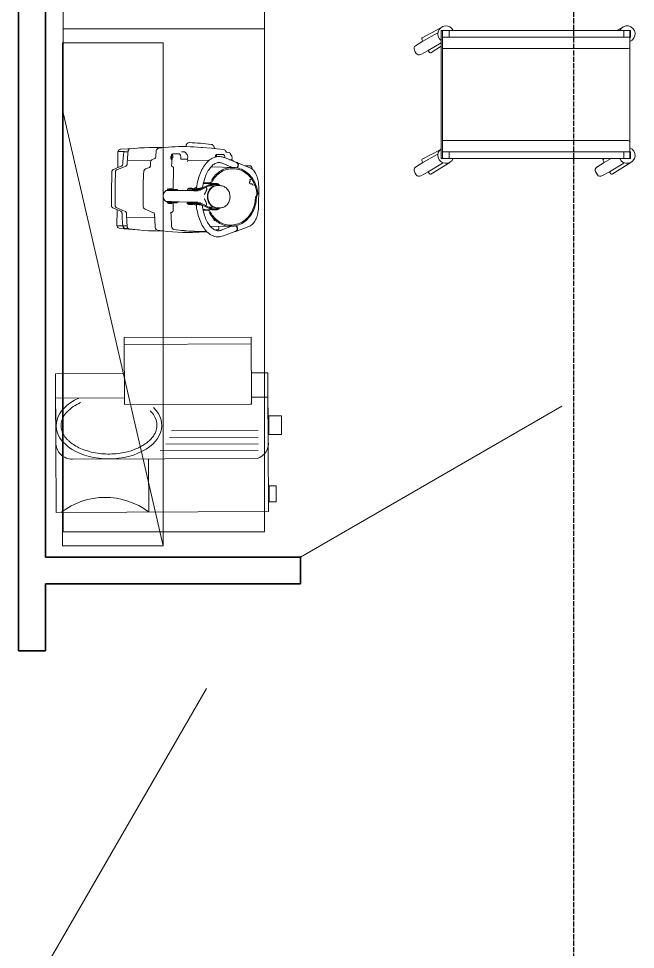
# Model space of a CAD drawing. Header units: millimetres. Extents: x 2162 to 93478, y -2737 to 52379.
# Drawn here: x 40517 to 42356, y 15165 to 17941 of the extents above; entities that cross this region are included whole.
import ezdxf

# ---------------------------------------------------------------- set-up
doc = ezdxf.new("R2010")
doc.units = ezdxf.units.MM
doc.linetypes.add('Штрихпунктир 15 х 2 х 2 мм', pattern=[19, 15, -2, 0, -2])
doc.linetypes.add('Штрихпунктирная', pattern=[30, 25, -2.25, 0.5, -2.25])
doc.layers.add('Axes', color=40, linetype='Штрихпунктирная')
for name, color, linetype, lineweight in [('Door', 7, 'Continuous', 18), ('Equipment', 4, 'Continuous', 9), ('Wall', 5, 'Continuous', 9)]:
    doc.layers.add(name, color=color, linetype=linetype, lineweight=lineweight)

# ---------------------------------------------------------------- blocks, each defined once
blk = doc.blocks.new('d12')
at = {"layer": 'Door'}
blk.add_line((500, 40), (-366, 540), dxfattribs=at)
blk = doc.blocks.new('d9')
at = {"layer": 'Door'}
blk.add_line((-450, 40), (329.4, 490), dxfattribs=at)
blk = doc.blocks.new('equip904')
at = {"color": 0}
for p, q in [((-332.4, 140.1), (-332.4, 140.1)), ((-325.7, 144), (-327, 143.9)), ((-196.5, 148.8), (-217.5, 149.1)), ((-121.8, 163.4), (-121, 163.4)), ((-56.2, 146.9), (-83.3, 149.1)), ((-334, 136.8), (-334.7, 88.6)), ((-334, 136.8), (-317.2, 136.6)), ((-333, 137.6), (-333, 136.8)), ((-317.2, 136.6), (-315.3, 136.6)), ((-304.5, 135.5), (-316.4, 136.1)), ((-315.1, 136.6), (-314.1, 136.6)), ((-314.9, 136.1), (-314.7, 136.1)), ((-314.7, 136.1), (-313.9, 136.1)), ((-314.6, 136), (-303.8, 135.5)), ((-314.1, 136.6), (-314.1, 136.6)), ((-314.1, 136.6), (-303.7, 136.5)), ((-313.9, 136), (-313.9, 136.1)), ((-313.4, 136.6), (-313.5, 136)), ((-305.5, 111.2), (-235.2, 110.3)), ((-231.4, 113.5), (-224.3, 116.3)), ((-171.7, 129.9), (-170.9, 130)), ((-151.4, 129.8), (-170.9, 130)), ((-170.9, 130), (-170.4, 129.9)), ((-147, 121.7), (-147, 120.1)), ((-147, 114.3), (-146.9, 119.6)), ((-146.8, 114.3), (-146.9, 114.3)), ((-146.6, 114.3), (-146.8, 114.3)), ((-127.3, 114), (-146.6, 114.3)), ((-143.9, 136.3), (-144.2, 136.3)), ((-135.2, 135.6), (-143.9, 136.3)), ((-130.1, 129.4), (-130.2, 129.4)), ((-125.9, 112.4), (-126.7, 113.8)), ((-62.2, 110.6), (-125.6, 111.4)), ((-40, 127.6), (-40, 123.4)), ((-19.8, 128.1), (-39.4, 128.3)), ((19.7, 103.8), (-16.7, 118.8)), ((-15.4, 120.1), (-15.4, 118.4)), ((-15.3, 118.2), (-15.3, 118.4)), ((-3.4, 133.9), (-11.9, 134.6)), ((-3.7, 133.9), (-3.4, 133.9)), ((5.1, 112.3), (-1.2, 112.4)), ((-324, 93), (-347.6, 83.4)), ((-337.5, 82.5), (-310.7, 93.3)), ((-240, 89.6), (-251.7, 84.9)), ((-237.1, 94.3), (-237, 104.5)), ((-173.2, 93.4), (-169.4, 90.7)), ((-169, 24), (-168.1, 88.3)), ((-126.6, 107.5), (-126.5, 107.7)), ((-126.5, 107.7), (-125.7, 110.5)), ((10.4, 89.4), (-56, 91.8)), ((-23.6, 102.2), (7.2, 89.5)), ((6.1, 109.4), (6.2, 109.6)), ((6.2, 109.6), (8.2, 109.3)), ((8.2, 109.3), (9.9, 109.1)), ((10.3, 107.7), (10.3, 108.8)), ((58.8, 88.8), (20.3, 104.6)), ((45.5, 94.2), (58.9, 94.1)), ((61, 93.9), (58.9, 94.1)), ((65.8, 88), (65.6, 88)), ((65.6, 88), (65.6, 87.9)), ((66, 84.4), (65.8, 88)), ((-349.3, 82.4), (-350.3, 81.4)), ((-349.3, 82.4), (-349.2, 82.4)), ((-99.5, 30.3), (-108, 26.2)), ((-99.7, 28.2), (-99.8, 27.9)), ((-86.9, 25.9), (-57.1, 40.4)), ((-86.5, 23), (-56.7, 37.5)), ((-78, 43.9), (-75, 43.8)), ((-76.4, 41.4), (-76.4, 42.8)), ((-75, 43.8), (-57.1, 44.8)), ((-73.6, 41.8), (-52.5, 41.5)), ((-70.5, 28.5), (-73.3, 29.4)), ((-46.5, 34.2), (-62.5, 34.7)), ((-53, 34.4), (-54.5, 35.7)), ((-40, 41.3), (-52.5, 41.5)), ((-40.1, 38.3), (-52.5, 38.5)), ((-36.9, 35.5), (-38.2, 35.6)), ((-27.7, 35.1), (-36, 35.5)), ((-33.3, 35.4), (-33.3, 35.4)), ((-29.3, 35.2), (-32.6, 38.1)), ((57.1, 45.4), (59.8, 40.3)), ((64.8, 54.4), (59.1, 52.9)), ((59.4, 53.1), (59.1, 52.9)), ((59.1, 52.9), (59.6, 52.1)), ((64.8, 54.4), (59.4, 53.1)), ((60.6, 49.9), (59.6, 52.1)), ((60.4, 49.3), (60.6, 49.9)), ((64.8, 54.4), (64.9, 54.3)), ((74.6, 36), (64.9, 54.3)), ((65.5, 40.4), (65, 40.6)), ((66.8, 38.3), (65.5, 40.4)), ((66.8, 38.3), (67.2, 37.5)), ((67.2, 37.5), (74.4, 36)), ((74.4, 36), (74.6, 36)), ((84.8, -28.8), (85.5, 30.2)), ((-181.2, 20.6), (-189.4, 20.7)), ((-184.8, 24.5), (-186.9, 24.6)), ((-182.4, 24.2), (-186.4, 24.2)), ((-186.4, 24.2), (-186.4, 21.2)), ((-182.5, 21.2), (-186.4, 21.2)), ((-176.2, 21.1), (-182.5, 21.2)), ((-181.4, 26.1), (-182.4, 25.1)), ((-181.7, 25.1), (-182.4, 25.1)), ((-182.4, 25.1), (-182.4, 24.2)), ((-176.1, 24.1), (-182.4, 24.2)), ((-182.4, 21.2), (-182.4, 20.8)), ((-182.4, 20.8), (-181.4, 20.8)), ((-182.4, 20.8), (-182.2, 20.6)), ((-180.9, 26.1), (-181.7, 25.1)), ((-181.7, 24.2), (-181.7, 25.1)), ((-181.4, 26.1), (-180.9, 26.1)), ((-173.9, 20.5), (-181.2, 20.6)), ((-180.9, 26.1), (-179.9, 26.1)), ((-180.7, 25.1), (-179.9, 26.1)), ((-172.4, 25), (-180.7, 25.1)), ((-180.7, 25.1), (-180.7, 24.1)), ((-179.9, 26.1), (-173.4, 26)), ((-175.2, 21.1), (-176.2, 21.1)), ((-175.1, 24.1), (-176.1, 24.1)), ((-174.6, 21.1), (-175.2, 21.1)), ((-174.5, 24.1), (-175.1, 24.1)), ((-157.8, 23.8), (-174.5, 24.1)), ((-172.4, 25), (-173.4, 26)), ((-172.6, 21.9), (-172.7, 22.3)), ((-172.4, 24), (-172.4, 25)), ((-171.4, 21), (-171.6, 21)), ((-171.2, 21), (-171.4, 21)), ((-162.7, 20.9), (-171.2, 21)), ((-162.7, 20.9), (-162.2, 20.9)), ((-162.2, 20.9), (-151.3, 20.8)), ((-156, 22.1), (-155.8, 21.7)), ((-151.3, 20.8), (-151.1, 20.7)), ((-127, 20.4), (-151.1, 20.7)), ((-108.7, 20.2), (-127, 20.4)), ((-126.9, 25.4), (-111.3, 25.2)), ((-126.9, 25.4), (-126.9, 22.4)), ((-111.3, 22.2), (-126.9, 22.4)), ((-126, 21.9), (-108, 21.7)), ((-126, 21.9), (-126, 20.4)), ((-123.6, 26.8), (-123.6, 26.2)), ((-123.6, 26.2), (-118.3, 26.1)), ((-123.6, 26.2), (-123.4, 25.9)), ((-118.2, 25.8), (-123.4, 25.9)), ((-121.9, 22.4), (-122, 21.9)), ((-121.4, 25.9), (-121.9, 25.4)), ((-119, 27.1), (-117.4, 27.1)), ((-118.3, 26.1), (-110.1, 26)), ((-110.5, 25.7), (-118.2, 25.8)), ((-111.9, 25.2), (-112.4, 25.8)), ((-112, 21.7), (-111.9, 22.2)), ((-111.3, 25.2), (-99.9, 25.1)), ((-100, 22.1), (-111.3, 22.2)), ((-110.5, 25.7), (-110.1, 26)), ((-110.1, 26), (-110.1, 26.6)), ((-98.7, 20.1), (-108.7, 20.2)), ((-108, 20.2), (-108, 21.7)), ((-91.1, 22), (-100, 22.1)), ((-91, 25), (-99.9, 25.1)), ((-95.2, 20), (-98.7, 20.1)), ((79.5, 2.4), (79.5, 2.4)), ((-181.6, -12.4), (-189.8, -12.3)), ((-187.4, -16.2), (-185.3, -16.2)), ((-186.8, -12.8), (-186.9, -15.8)), ((-186.9, -15.8), (-182.9, -15.9)), ((-186.8, -12.8), (-182.9, -12.9)), ((-182.9, -12.9), (-176.6, -12.9)), ((-182.9, -16.8), (-182.9, -15.9)), ((-182.9, -15.9), (-176.6, -15.9)), ((-182.9, -16.8), (-181.9, -17.9)), ((-182.6, -12.4), (-182.8, -12.5)), ((-181.8, -12.6), (-182.8, -12.5)), ((-182.8, -12.5), (-182.8, -12.9)), ((-182.7, -15.9), (-182.7, -16.9)), ((-181.7, -17.9), (-182.7, -16.9)), ((-182.7, -16.9), (-172.9, -17)), ((-181.7, -17.9), (-181.9, -17.9)), ((-173.9, -18), (-181.7, -17.9)), ((-174.3, -12.5), (-181.6, -12.4)), ((-176.6, -12.9), (-175.6, -13)), ((-176.6, -15.9), (-175.6, -16)), ((-175.6, -13), (-175, -13)), ((-175.6, -16), (-175.1, -16)), ((-175.1, -16), (-158.3, -16.2)), ((-172.9, -17), (-173.9, -18)), ((-173.2, -14.2), (-173, -13.9)), ((-172.9, -17), (-172.9, -16)), ((-172.1, -13), (-171.9, -13)), ((-171.9, -13), (-171.6, -13)), ((-163.1, -13.1), (-171.6, -13)), ((-169.8, -40.3), (-169.5, -16)), ((-162.7, -13.1), (-163.1, -13.1)), ((-151.8, -13.2), (-162.7, -13.1)), ((-156.3, -14.1), (-156.5, -14.4)), ((-151.5, -13.2), (-151.8, -13.2)), ((-127.4, -13.6), (-151.5, -13.2)), ((-127.4, -15.6), (-127.5, -18.6)), ((-111.9, -18.8), (-127.5, -18.6)), ((-127.4, -13.6), (-109.1, -13.8)), ((-127.4, -15.6), (-111.8, -15.8)), ((-126.4, -13.6), (-126.4, -15.1)), ((-116, -15.2), (-126.4, -15.1)), ((-123.9, -19.1), (-124.2, -19.4)), ((-110.7, -19.6), (-124.2, -19.4)), ((-124.2, -19.4), (-124.2, -20)), ((-123.9, -19.1), (-111.1, -19.3)), ((-122.5, -18.6), (-122, -19.1)), ((-122.4, -15.1), (-122.4, -15.6)), ((-108.4, -15.3), (-116, -15.2)), ((-113, -19.2), (-112.5, -18.7)), ((-112.4, -15.7), (-112.4, -15.2)), ((-100.5, -18.9), (-111.9, -18.8)), ((-111.8, -15.8), (-100.5, -15.9)), ((-111.1, -19.3), (-111, -19.3)), ((-110.7, -19.6), (-111, -19.3)), ((-110.7, -20.2), (-110.7, -19.6)), ((-109.1, -13.8), (-99.1, -13.9)), ((-108.6, -19.8), (-100.2, -24.2)), ((-108.4, -15.3), (-108.4, -13.8)), ((-91.6, -16), (-100.5, -15.9)), ((-91.6, -19), (-100.5, -18.9)), ((-100.4, -21.8), (-100.3, -22)), ((-99.1, -13.9), (-95.7, -14)), ((-58, -35.3), (-87.5, -20.1)), ((-57.6, -32.4), (-87, -17.2)), ((-74, -23.9), (-71.1, -23.1)), ((-351.7, -28.8), (-350.7, -29.8)), ((-350.7, -29.8), (-350.6, -29.9)), ((-349.1, -30.8), (-325.7, -41)), ((-312.5, -41.7), (-338.9, -30.2)), ((-336.3, -36.4), (-336.9, -84.6)), ((-253.2, -34.8), (-227.7, -45.9)), ((-176.9, -45.1), (-176.8, -45.1)), ((-176.8, -45.1), (-176.4, -45)), ((-173.4, -44), (-175.4, -45.6)), ((-76.1, -38.3), (-79, -38.2)), ((-63.4, -39.3), (-76.1, -38.3)), ((-53.5, -36.5), (-74.6, -36.2)), ((-63.4, -29.4), (-47.4, -29.4)), ((-53.9, -29.4), (-55.3, -30.7)), ((-41, -36.7), (-53.5, -36.5)), ((-53.4, -33.5), (-41, -33.7)), ((-39, -30.9), (-37.8, -31)), ((-36.8, -31), (-28.5, -30.8)), ((-34.1, -30.9), (-34.2, -30.9)), ((-30.2, -30.8), (-33.5, -33.7)), ((-28.8, -30.8), (-28.5, -30.8)), ((-224.4, -60.8), (-307.6, -59.8)), ((-336.9, -84.6), (-320, -84.8)), ((-335.9, -84.6), (-335.9, -85.4)), ((-320, -84.8), (-318.1, -84.9)), ((-319.2, -84.3), (-307.3, -84)), ((-318, -84.9), (-318, -87.4)), ((-318, -84.9), (-317, -84.9)), ((-317, -84.9), (-306.6, -85)), ((-317, -84.9), (-317, -84.9)), ((-316.3, -84.3), (-316.3, -84.9)), ((-308.6, -93), (-313.7, -92.2)), ((-220.7, -99.9), (-199.7, -100.1)), ((-91.9, -103.6), (-68.3, -102.3)), ((-81.3, -87), (-80.3, -87)), ((-58.2, -86.7), (3.1, -86)), ((5, -86), (-26.1, -97.9)), ((-19.7, -114.7), (17.1, -100.7)), ((17.7, -101.5), (56.6, -86.6))]:
    blk.add_line(p, q, dxfattribs=at)
at = {"color": 0, "flags": 128}
for points in [[(-331.8, 141), (-332.2, 140.4), (-332.7, 139.2), (-333, 137.9), (-333, 137.6)], [(-327, 143.9), (-327.6, 143.8), (-329.7, 143.1), (-331.4, 141.7), (-331.8, 141)], [(-325.7, 144), (-284.1, 146.3), (-269.3, 147.5), (-254.5, 148.4), (-239.7, 149), (-224.9, 149.2), (-217.5, 149.1)], [(-305.8, 111.8), (-305.6, 115.2), (-305.3, 118.7), (-305, 122.1), (-304.7, 125.5), (-304.4, 129), (-304.1, 132.4), (-303.8, 135.9), (-303.5, 139.3)], [(-303.5, 139.3), (-303.3, 140.3), (-303, 141.2), (-302.5, 142.1), (-302, 142.9), (-301.3, 143.6), (-300.5, 144.1), (-298.4, 145), (-294.1, 145.7)], [(-219.8, 138.6), (-219.1, 141.7), (-217.5, 144.3), (-215.2, 146.2), (-212.4, 147.1)], [(-134, 151.6), (-143.9, 151.6), (-153.7, 151.5), (-163.5, 151.1), (-173.3, 150.6), (-183.1, 150), (-192.9, 149.2), (-202.7, 148.2), (-212.4, 147.1)], [(-134, 151.6), (-132.9, 151.8), (-131.9, 152.5), (-131.1, 153.5), (-130.6, 154.7), (-130.6, 155)], [(-83.3, 149.1), (-86.3, 149.4), (-96.9, 150.1), (-107.5, 150.7), (-118.1, 151), (-134, 151.6)], [(-130.6, 155), (-130.2, 156.7), (-129.5, 158.4), (-128.7, 159.8), (-127.6, 161.1), (-126.3, 162.1), (-124.9, 162.9), (-123.3, 163.3), (-121.8, 163.4)], [(-121, 163.4), (-112.8, 163.1), (-104.6, 162.7), (-96.4, 162.2), (-88.3, 161.6), (-80.1, 160.9), (-72, 160.1), (-63.8, 159.2), (-55.7, 158.1)], [(-46.8, 148.4), (-47.1, 149.6), (-47.7, 151.3), (-48.5, 153), (-49.5, 154.5), (-50.7, 155.8), (-52.1, 156.8), (-53.6, 157.6), (-55.2, 158.1), (-55.6, 158.1)], [(-46.4, 147.3), (-46.6, 147.5), (-46.8, 148.4)], [(-45.3, 145.8), (-45.5, 146), (-46.2, 146.8), (-46.4, 147.3)], [(-10.8, 135.5), (-11.2, 136.5), (-12.1, 138.1), (-13.3, 139.5), (-14.6, 140.7), (-16, 141.6), (-17.5, 142.2), (-19, 142.6), (-19.2, 142.6)], [(-316.9, 136.1), (-317.7, 126.5), (-319.3, 107.1), (-319.8, 99.5)], [(-314.9, 136.1), (-315.7, 136.1), (-316.5, 136.1), (-316.9, 136.1), (-316.8, 136.1), (-316.4, 136.1)], [(-313.9, 136.1), (-314.4, 136.1), (-314.7, 136.1), (-314.9, 136.1), (-315, 136), (-315, 136), (-314.8, 136), (-314.6, 136)], [(-305.9, 110.8), (-305.9, 110.9), (-305.8, 111), (-305.8, 111), (-305.8, 111.1), (-305.7, 111.2), (-305.6, 111.2), (-305.5, 111.2), (-305.5, 111.2)], [(-305.4, 111.2), (-305.5, 111.2), (-305.6, 111.3), (-305.6, 111.3), (-305.7, 111.4), (-305.8, 111.5), (-305.8, 111.6), (-305.8, 111.7), (-305.8, 111.8)], [(-304.5, 135.5), (-304.3, 135.5), (-304, 135.5), (-303.9, 135.5)], [(-237, 104.5), (-236.8, 106.5), (-236.3, 108.3), (-235.4, 110), (-234.3, 111.5), (-232.9, 112.6), (-231.4, 113.5)], [(-224.3, 116.3), (-223, 117.2), (-222.1, 118.4), (-221.5, 120), (-221.4, 120.6)], [(-219.8, 138.6), (-220, 136.3), (-220.2, 134.1), (-220.5, 131.8), (-220.7, 129.6), (-220.9, 127.3), (-221, 125.1), (-221.2, 122.8), (-221.4, 120.6)], [(-176.2, 119.6), (-176.3, 119.1), (-176.2, 118.2), (-176.1, 117.3), (-175.8, 115.9), (-175.2, 114.4), (-174.3, 112.9), (-173.6, 112.4), (-173.1, 112.2)], [(-171.7, 129.9), (-173, 129.1), (-173.8, 128.2), (-174.4, 127.4), (-174.8, 126.6), (-175.6, 124.3), (-176.2, 121.5), (-176.2, 119.6)], [(-172.5, 117), (-173.1, 117.1), (-173.7, 117.6), (-174.1, 118.6), (-174.3, 119.8), (-174.2, 121.1), (-174, 122.5), (-173.6, 123.6), (-173, 124.5), (-172.4, 125), (-171.9, 125.1)], [(-173, 111.3), (-173.1, 109.3), (-173.3, 107.3), (-173.4, 105.3), (-173.6, 103.4), (-173.7, 101.4), (-173.8, 99.4), (-174, 97.4), (-174.1, 95.4)], [(-173.3, 112.8), (-173.3, 112.8), (-173.1, 112.3), (-173, 111.8), (-173, 111.3)], [(-173, 111.3), (-172.9, 112), (-172.9, 112.7), (-172.8, 113.4), (-172.8, 114.2), (-172.7, 114.9), (-172.7, 115.6), (-172.6, 116.3), (-172.5, 117)], [(-171.9, 125.1), (-171.2, 124.7), (-170.7, 124), (-170.3, 122.9), (-170.2, 121.6), (-170.3, 120.3), (-170.7, 119), (-171.2, 118), (-171.9, 117.3), (-172.5, 117)], [(-171.9, 125.1), (-171.8, 125.6), (-171.8, 126.1), (-171.7, 126.7), (-171.7, 127.2), (-171.6, 127.8), (-171.6, 128.3), (-171.5, 128.8), (-171.5, 129.4)], [(-171.5, 129.4), (-171.4, 129.6), (-171.3, 129.8), (-171.1, 130), (-170.9, 130)], [(-147, 121.8), (-147, 122.6), (-147.3, 124.2), (-147.6, 125.7), (-148.1, 127), (-148.8, 128.2), (-149.6, 129), (-150.4, 129.5), (-151.2, 129.7), (-151.5, 129.8)], [(-147, 120.1), (-147, 120.1), (-146.9, 120.1), (-146.9, 120.1)], [(-146.9, 114.3), (-147, 114.4), (-147, 114.4)], [(-146.9, 119.6), (-146.9, 119.7), (-146.9, 120.1)], [(-146.8, 114.3), (-146.8, 114.3), (-146.8, 114.3)], [(-135.5, 135.6), (-134.6, 135.5), (-133.7, 135.2), (-132.9, 134.8), (-132.2, 134.1), (-131.5, 133.4), (-131, 132.5), (-130.7, 131.6), (-130.4, 130.6)], [(-130.4, 130.6), (-130.4, 130.6), (-130.4, 130.6), (-130.4, 130.5)], [(-130.2, 129.7), (-130.2, 129.9), (-130.3, 130.3), (-130.4, 130.5)], [(-130, 129.4), (-130.1, 129.4), (-130.1, 129.5), (-130.2, 129.7)], [(-126.1, 120.7), (-126, 120.8), (-126.1, 122.5), (-126.4, 124.1), (-126.8, 125.5), (-127.3, 126.9), (-128, 128), (-128.8, 128.8), (-129.6, 129.3), (-130.1, 129.4)], [(-127.5, 114), (-127.2, 114.6), (-126.7, 116), (-126.3, 117.5), (-126.1, 119.1), (-126.1, 120.7)], [(-127.3, 114), (-127, 114), (-126.8, 113.9), (-126.7, 113.8)], [(-125.7, 110.5), (-125.6, 111), (-125.7, 111.8), (-125.9, 112.4)], [(-16.7, 118.8), (-18.7, 119.6), (-22.3, 120.7), (-25.9, 121.5), (-29.4, 121.9), (-33, 122), (-36.6, 121.9), (-40.1, 121.4), (-43.7, 120.6), (-47.2, 119.4), (-50.6, 118), (-54, 116.3), (-57.4, 114.2), (-60.7, 111.9), (-63.9, 109.2), (-67.1, 106.3), (-70.1, 103), (-73.1, 99.5), (-75.9, 95.7), (-78.6, 91.7), (-81.2, 87.4), (-83.7, 82.9), (-86, 78.2), (-88.1, 73.3), (-90.1, 68.3), (-92, 63), (-93.7, 57.6), (-95.2, 52.1), (-96.6, 46.4), (-97.8, 40.7), (-98.8, 34.8), (-99.7, 29.2), (-99.8, 28.2)], [(-39.3, 128.3), (-39.9, 128.3), (-40.7, 128), (-41.5, 127.4), (-42.2, 126.5), (-42.9, 125.4), (-43.4, 124.1), (-43.8, 122.5), (-44, 120.9), (-44, 120.4)], [(-40, 123.4), (-40.4, 123.4), (-40.8, 123.2), (-41.1, 122.9), (-41.4, 122.5), (-41.7, 121.9), (-41.9, 121.3), (-42, 121)], [(-39.4, 128.3), (-39.4, 128.3), (-39.5, 128.3), (-39.7, 128.2), (-39.8, 128.1), (-39.9, 127.9), (-40, 127.6)], [(-38.5, 121.6), (-38.6, 121.9), (-38.9, 122.5), (-39.2, 122.9), (-39.6, 123.2), (-40, 123.4)], [(-15.3, 120.1), (-15.4, 121), (-15.6, 122.6), (-16, 124), (-16.5, 125.4), (-17.2, 126.5), (-18, 127.3), (-18.8, 127.8), (-19.6, 128.1), (-19.9, 128.1)], [(-15.4, 118.4), (-15.3, 118.4), (-15.3, 118.4), (-15.3, 118.4)], [(-10.4, 134.5), (-10.6, 135.1), (-10.7, 135.3)], [(-3, 133.8), (-2.5, 133.7), (-0.9, 132.9), (0.4, 131.5), (1.2, 129.7), (1.4, 128.9)], [(1.4, 128.9), (1.4, 128.9), (1.4, 128.9), (1.4, 128.9)], [(1.5, 128.5), (1.5, 128.6), (1.4, 128.9)], [(1.8, 127.7), (1.8, 127.7), (1.8, 127.8), (1.7, 127.9), (1.6, 128.1), (1.5, 128.5)], [(6.2, 119.6), (6, 121.1), (5.6, 122.7), (5.1, 124.1), (4.5, 125.4), (3.7, 126.4), (2.9, 127.2), (2, 127.7), (1.7, 127.7)], [(5.1, 112.3), (5.4, 112.3), (5.6, 112.2), (5.6, 112.1)], [(5.3, 112.3), (5.6, 113.2), (6, 114.6), (6.2, 116.1), (6.3, 117.8), (6.2, 119.4), (6.2, 119.6)], [(6.1, 109.6), (6.2, 109.9), (6.2, 110.8), (5.9, 111.7), (5.6, 112)], [(-347.6, 83.4), (-347.9, 83.2), (-348.6, 82.9), (-349.3, 82.4)], [(-319.8, 99.5), (-319.9, 98.8), (-320.2, 97.4), (-320.7, 96.1), (-321.5, 94.9), (-322.3, 94), (-323.3, 93.3), (-324, 93)], [(-310.7, 93.3), (-309.9, 93.7), (-309.2, 94.3), (-308.5, 94.9), (-307.9, 95.7), (-307.4, 96.5), (-307.1, 97.5), (-306.8, 98.4), (-306.7, 99.4)], [(-306.7, 99.4), (-306.6, 100.9), (-306.5, 102.3), (-306.4, 103.7), (-306.3, 105.1), (-306.2, 106.5), (-306.1, 107.9), (-306, 109.4), (-305.9, 110.8)], [(-257.3, 76.3), (-256.7, 79.5), (-255.2, 82.2), (-253, 84.2), (-251.7, 84.9)], [(-240, 89.6), (-239.2, 90.1), (-238.5, 90.7), (-237.9, 91.4), (-237.5, 92.3), (-237.2, 93.3), (-237.1, 94.3)], [(-174.1, 95.4), (-174.1, 94.7), (-173.9, 94.1), (-173.8, 93.9)], [(-173.8, 93.9), (-173.6, 93.6), (-173.2, 93.4), (-173.2, 93.4)], [(-169.4, 90.7), (-168.7, 90.1), (-168.3, 89.2), (-168.2, 88.8)], [(-168.2, 88.8), (-168.2, 88.8), (-168.2, 88.8), (-168.2, 88.8)], [(-168.1, 88.3), (-168.1, 88.4), (-168.2, 88.8)], [(-81.2, 30.9), (-80.8, 33.8), (-79.7, 39.2), (-78.6, 44.4), (-77.3, 49.5), (-75.8, 54.4), (-74.3, 59.2), (-72.6, 63.8), (-70.8, 68.1), (-68.8, 72.3), (-66.8, 76.3), (-64.7, 80), (-62.5, 83.5), (-60.2, 86.7), (-57.9, 89.6), (-55.6, 92.3), (-53.1, 94.7), (-50.7, 96.8), (-48.3, 98.7), (-45.8, 100.2), (-43.3, 101.5), (-40.8, 102.6), (-38.3, 103.3), (-35.8, 103.8), (-33.2, 104), (-30.6, 103.9), (-27.9, 103.5), (-25.3, 102.8), (-23.6, 102.2)], [(-55.6, 50.1), (-52.8, 54.6), (-49.7, 59), (-46.4, 63.1), (-42.9, 67), (-39.1, 70.6), (-35.2, 73.9), (-31.1, 77), (-26.9, 79.7), (-22.5, 82.1), (-18, 84.2), (-13.3, 85.9), (-8.6, 87.3), (-3.9, 88.4), (1, 89), (5.8, 89.4), (10.7, 89.4), (15.5, 89), (20.3, 88.2), (25.1, 87.1), (29.8, 85.7), (34.4, 83.9), (38.8, 81.8), (43.2, 79.3), (47.4, 76.6), (51.5, 73.5), (55.3, 70.1), (59, 66.5), (62.5, 62.6), (65.7, 58.4), (68.7, 54), (71.5, 49.4), (74, 44.6), (76.2, 39.7), (78.2, 34.5), (79.8, 29.3), (81.2, 23.9), (82.2, 18.4), (83, 12.9)], [(-51.8, 49.7), (-48.9, 54.2), (-45.8, 58.5), (-42.4, 62.5), (-38.8, 66.2), (-35, 69.6), (-31, 72.8), (-26.8, 75.6), (-22.4, 78.1), (-18, 80.3), (-13.4, 82.1), (-8.7, 83.6), (-4, 84.7), (0.8, 85.5), (5.7, 85.8), (10.5, 85.8), (15.3, 85.5), (20.1, 84.7), (24.9, 83.6), (29.5, 82.2), (34.1, 80.4), (38.5, 78.2), (42.9, 75.7), (47, 72.9), (51, 69.7), (54.8, 66.3), (58.4, 62.6), (61.8, 58.6), (64.9, 54.3)], [(9.9, 109.1), (10, 109), (10.2, 109), (10.3, 108.9), (10.3, 108.8), (10.3, 108.8)], [(21.2, 88), (22.4, 89.3), (23.5, 90.8), (24.3, 92.5), (24.8, 94.3), (25, 96.2), (25, 98), (24.6, 99.8), (23.9, 101.3), (23, 102.7), (21.8, 103.8), (20.4, 104.6), (18.9, 105), (17.3, 105.1), (16.6, 105.1)], [(19.7, 103.8), (20.6, 103.3), (21.8, 102.4), (22.8, 101.1), (23.4, 99.7), (23.8, 98), (23.9, 96.3), (23.7, 94.5), (23.2, 92.8), (22.4, 91.1), (21.3, 89.7), (20, 88.5), (19.8, 88.3)], [(20.2, 88.3), (21.3, 89.3), (22.4, 90.7), (23.3, 92.2), (23.9, 94), (24.2, 95.7), (24.2, 97.5), (23.8, 99.2), (23.2, 100.7), (22.3, 102), (21.2, 103), (19.9, 103.7)], [(85.5, 30.2), (85.5, 32.5), (85.4, 36.9), (85.1, 41.1), (84.6, 45.4), (83.9, 49.6), (83.1, 53.6), (82, 57.6), (80.8, 61.5), (79.4, 65.2), (77.9, 68.7), (76.1, 72.1), (74.2, 75.3), (72.1, 78.2), (69.8, 80.9), (67.4, 83.3), (64.8, 85.4), (62.2, 87.1), (59.7, 88.4), (58.8, 88.8)], [(65.6, 88), (65.5, 89.1), (65.3, 90.2), (64.4, 92.1), (62.9, 93.4), (61.9, 93.8), (61, 93.9)], [(65.8, 87.9), (65.5, 90.1), (64.5, 92), (63, 93.4), (62, 93.7), (61, 93.9)], [(-352, 77.2), (-352.2, 68.5), (-352.6, 52.1), (-352.9, 35.7), (-353.1, 19.2), (-353.3, 2.8), (-353.3, -13.6), (-353.3, -24.5)], [(-350.3, 81.4), (-351.1, 80.5), (-351.5, 79.8), (-351.8, 78.8), (-352, 77.7), (-352, 77.2)], [(-342.2, -24.8), (-342.5, -12), (-342.6, 0.7), (-342.6, 13.4), (-342.5, 26.2), (-342.3, 38.9), (-341.9, 51.7), (-341.5, 64.4), (-340.9, 77.2)], [(-340.9, 77.2), (-340.8, 78), (-340.6, 78.9), (-340.3, 79.7), (-339.9, 80.4), (-339.4, 81.1), (-338.8, 81.7), (-338.2, 82.2), (-337.5, 82.5)], [(-257.3, 76.3), (-257.6, 70), (-257.9, 63.6), (-258.1, 57.2), (-258.3, 50.7), (-258.5, 44.3), (-258.6, 37.9), (-258.8, 31.5), (-258.9, 25.1)], [(-116.9, 27.6), (-117, 27.7), (-117.3, 27.8), (-117.7, 27.8), (-118, 27.8), (-118.3, 27.7), (-118.6, 27.5), (-118.9, 27.2)], [(-117.4, 27.2), (-117.1, 27.5), (-116.7, 27.6), (-116.4, 27.8), (-116.1, 27.8), (-116.1, 27.8)], [(-88.1, 27.8), (-89.9, 27.5), (-91.7, 27.2), (-93.4, 27), (-95, 27), (-96.5, 27), (-97.8, 27.1), (-98.7, 27.3), (-99.4, 27.6), (-99.8, 27.9)], [(-88.1, 27.8), (-85.1, 28.6), (-82.9, 29.5), (-81.5, 30.4), (-81.2, 30.9), (-81.2, 30.9)], [(-73.6, 41.8), (-74.2, 41.7), (-74.8, 41.7), (-75.3, 41.6), (-75.9, 41.5), (-76.5, 41.4), (-77.1, 41.2), (-77.3, 41.1)], [(-75, 43.8), (-75.4, 43.7), (-75.8, 43.5), (-76.2, 43), (-76.7, 42.4), (-77, 41.9)], [(-70.5, 28.5), (-69.8, 28), (-69.4, 27.1), (-69.3, 25.7), (-69.5, 24.1), (-69.9, 22.4), (-70.5, 21.1)], [(-38.2, 35.6), (-38.6, 35.6), (-41.6, 35.4), (-44.5, 34.8), (-47.4, 33.9), (-50.2, 32.7), (-52.9, 31.1), (-55.4, 29.3), (-57.7, 27.1), (-59.8, 24.7), (-61.7, 22), (-63.4, 19.2), (-64.8, 16.1), (-65.9, 12.9), (-66.7, 9.6), (-67.2, 6.2), (-67.4, 2.8), (-67.3, -0.7), (-66.9, -4.1), (-66.2, -7.4), (-65.2, -10.7), (-63.9, -13.8), (-62.3, -16.7), (-60.5, -19.4), (-58.4, -21.9), (-56.2, -24.1), (-53.7, -26.1), (-51.1, -27.7), (-48.4, -29), (-45.5, -30), (-42.6, -30.6), (-39.6, -30.9), (-39, -30.9)], [(-36.9, 35.5), (-38.3, 35.5), (-41.3, 35.2), (-44.2, 34.6), (-47, 33.6), (-49.8, 32.2), (-52.4, 30.6), (-54.8, 28.7), (-57.1, 26.4), (-59.1, 24), (-61, 21.2), (-62.5, 18.3), (-63.8, 15.3), (-64.9, 12), (-65.6, 8.7), (-66, 5.3), (-66.2, 1.9), (-66, -1.5), (-65.5, -4.9), (-64.7, -8.2), (-63.7, -11.4), (-62.3, -14.4), (-60.7, -17.3), (-58.9, -19.9), (-56.8, -22.4), (-54.5, -24.5), (-52, -26.4), (-49.4, -28), (-46.6, -29.2), (-43.8, -30.2), (-40.9, -30.7), (-37.9, -31), (-37.8, -31)], [(-36, 35.5), (-38.8, 35.5), (-41.8, 35.1), (-44.7, 34.4), (-47.5, 33.3), (-50.2, 31.9), (-52.8, 30.2), (-55.2, 28.2), (-57.5, 25.9), (-59.5, 23.4), (-61.3, 20.6), (-62.8, 17.6), (-64, 14.5), (-65, 11.2), (-65.6, 7.9), (-66, 4.5), (-66.1, 1), (-65.8, -2.4), (-65.2, -5.8), (-64.4, -9.1), (-63.2, -12.2), (-61.8, -15.2), (-60.1, -18.1), (-58.2, -20.7), (-56, -23), (-53.7, -25.1), (-51.1, -26.9), (-48.4, -28.4), (-45.6, -29.6), (-42.7, -30.4), (-39.8, -30.8), (-36.8, -31)], [(-51.8, 49.7), (-53.3, 47.7), (-54.6, 46.3), (-55.9, 45.2), (-57, 44.8), (-57.1, 44.8)], [(-57.1, 40.4), (-56.5, 40.7), (-55.9, 40.9), (-55.4, 41.1), (-54.8, 41.2), (-54.2, 41.4), (-53.6, 41.4), (-53.1, 41.5), (-52.5, 41.5)], [(-56.9, 37.4), (-56.1, 36.9), (-55.3, 36.4), (-54.5, 35.7)], [(-56.7, 37.5), (-56.2, 37.8), (-55.7, 38), (-55.1, 38.1), (-54.6, 38.3), (-54.1, 38.4), (-53.6, 38.4), (-53, 38.5), (-52.5, 38.5)], [(-33.3, 35.4), (-34.1, 36.1), (-34.9, 36.7), (-35.8, 37.2), (-36.6, 37.6), (-37.5, 37.9), (-38.3, 38.1), (-39.2, 38.3), (-40.1, 38.3)], [(-32.6, 38.1), (-33.5, 38.9), (-34.4, 39.5), (-35.3, 40), (-36.2, 40.5), (-37.2, 40.9), (-38.1, 41.1), (-39.1, 41.3), (-40, 41.3)], [(-28.8, -30.7), (-26.7, -30.7), (-23.8, -30.2), (-21.1, -29.5), (-18.4, -28.5), (-15.8, -27.1), (-13.3, -25.5), (-11, -23.7), (-8.8, -21.5), (-6.9, -19.2), (-5.1, -16.6), (-3.6, -13.9), (-2.3, -11), (-1.3, -7.9), (-0.6, -4.8), (-0.1, -1.6), (0.1, 1.6), (0, 4.9), (-0.3, 8.1), (-1, 11.2), (-1.9, 14.3), (-3.1, 17.3), (-4.5, 20.1), (-6.2, 22.7), (-8.1, 25.2), (-10.1, 27.4), (-12.4, 29.4), (-14.9, 31.1), (-17.4, 32.5), (-20.1, 33.6), (-22.9, 34.4), (-23.9, 34.7)], [(-24, 34.7), (-27, 35.1), (-27.7, 35.1)], [(57.1, 45.4), (58.7, 46.5), (59.5, 47.4), (60.3, 48.8), (60.4, 49.3)], [(65, 40.6), (64.5, 40.8), (62.9, 41.1), (61.6, 40.9), (59.8, 40.3)], [(74.6, 36), (75.6, 33.2), (76.5, 30.4), (77.3, 27.5), (78.1, 24.7), (78.7, 21.7), (79.3, 18.8), (79.8, 15.8), (80.2, 12.9)], [(-258.9, 25.1), (-258.9, 18.7), (-259, 12.3), (-259, 5.9), (-259, -0.5), (-258.9, -6.9), (-258.8, -13.3), (-258.7, -19.7), (-258.6, -26.1)], [(-186.4, 21.7), (-188.3, 21.3), (-190.3, 20.4), (-192.3, 19.2), (-194, 17.7), (-195.6, 16), (-197, 13.9), (-198, 11.7), (-198.8, 9.4), (-199.3, 6.9), (-199.5, 4.4), (-199.4, 1.8), (-199, -0.7), (-198.2, -3), (-197.2, -5.3), (-195.9, -7.3), (-194.4, -9.1), (-192.6, -10.7), (-190.7, -11.9), (-188.7, -12.8), (-186.9, -13.3)], [(-189.4, 20.7), (-191.4, 19.6), (-193.3, 18), (-194.9, 16.2), (-196.3, 14.2), (-197.4, 11.9), (-198.3, 9.5), (-198.8, 7), (-199, 4.4), (-198.8, 1.8), (-198.4, -0.8), (-197.6, -3.2), (-196.5, -5.5), (-195.2, -7.6), (-193.6, -9.5), (-191.8, -11), (-189.8, -12.3)], [(-185.3, 24.6), (-184.1, 24.5), (-182.4, 24.2)], [(-173.9, 20.5), (-173.9, 20.5), (-174, 20.7), (-174.1, 20.8), (-174.2, 20.9), (-174.3, 21), (-174.5, 21), (-174.6, 21.1)], [(-172.7, 22.3), (-172.9, 22.7), (-173.1, 23), (-173.3, 23.3), (-173.5, 23.6), (-173.8, 23.8), (-174, 23.9), (-174.3, 24), (-174.5, 24.1)], [(-173.2, 20.7), (-172.3, 20.9), (-171.6, 21), (-171.2, 21), (-171.2, 21)], [(-171.6, 21), (-171.8, 21), (-171.9, 21.1), (-172, 21.1), (-172.1, 21.2), (-172.3, 21.4), (-172.4, 21.5), (-172.5, 21.7), (-172.6, 21.9)], [(-157.8, 23.8), (-157.6, 23.8), (-157.3, 23.7), (-157.1, 23.6), (-156.8, 23.4), (-156.6, 23.1), (-156.4, 22.8), (-156.2, 22.5), (-156, 22.1)], [(-155.8, 21.7), (-155.7, 21.5), (-155.6, 21.3), (-155.5, 21.2), (-155.4, 21), (-155.3, 20.9), (-155.2, 20.9), (-155, 20.8), (-154.9, 20.8)], [(-118.9, 27.2), (-119, 27.2), (-119, 27.1)], [(-117.4, 27.1), (-117.4, 27.2), (-117.4, 27.2)], [(-108, 26.2), (-108.5, 26), (-109, 25.8), (-109.5, 25.6), (-110.1, 25.5), (-110.6, 25.4), (-111.1, 25.3), (-111.6, 25.3), (-111.9, 25.3)], [(-91.1, 22), (-90.5, 22), (-89.9, 22), (-89.3, 22.1), (-88.8, 22.2), (-88.2, 22.4), (-87.6, 22.6), (-87.1, 22.8), (-86.5, 23)], [(-91, 25), (-90.5, 25), (-90, 25), (-89.5, 25.1), (-88.9, 25.2), (-88.4, 25.3), (-87.9, 25.5), (-87.4, 25.7), (-86.9, 25.9)], [(-74.7, 11.8), (-75.3, 10.5), (-76.1, 9.6), (-77.1, 9.3)], [(-74.7, 11.8), (-73.4, 14.9), (-72, 18), (-70.5, 21.1)], [(75.8, -1.2), (76, 0.4), (76.4, 1.9), (76.6, 2.3)], [(76.6, 2.3), (77.7, 4.6), (78.8, 7), (79.8, 9.3)], [(78.7, -1.3), (78.7, -1.2), (78.8, 0), (79, 1.2), (79.4, 2.2), (79.5, 2.4)], [(79.5, 2.4), (80.3, 4.2), (82.7, 9.5)], [(79.8, 9.3), (80.1, 10.7), (80.2, 12.3), (80.2, 12.9)], [(83, 12.9), (83, 11.4), (82.8, 10), (82.6, 9.7)], [(82.7, 9.5), (82.7, 9.5), (82.7, 9.6), (82.7, 9.6), (82.6, 9.7)], [(82.8, 12.8), (82.9, 12.8), (83, 12.8), (83, 12.9), (83, 12.9), (83.1, 12.9), (83.1, 12.9), (83, 12.9), (83, 12.9)], [(-353.3, -24.5), (-353.3, -25.1), (-353.1, -26.2), (-352.7, -27.4), (-352.2, -28.3), (-351.7, -28.8)], [(-338.9, -30.2), (-339.6, -29.9), (-340.2, -29.4), (-340.8, -28.8), (-341.3, -28.1), (-341.7, -27.3), (-342, -26.5), (-342.2, -25.7), (-342.2, -24.8)], [(-253.2, -34.8), (-255.6, -33.2), (-257.4, -30.7), (-258.4, -27.7), (-258.6, -26.1)], [(-182.9, -15.9), (-183.5, -16), (-185.8, -16.2)], [(-175.1, -16), (-174.8, -15.9), (-174.5, -15.9), (-174.3, -15.7), (-174.1, -15.5), (-173.8, -15.3), (-173.6, -15), (-173.4, -14.6), (-173.2, -14.2)], [(-175, -13), (-174.9, -13), (-174.8, -12.9), (-174.6, -12.8), (-174.5, -12.7), (-174.4, -12.6), (-174.3, -12.5), (-174.3, -12.5)], [(-171.6, -13), (-171.6, -13), (-172, -12.9), (-172.7, -12.8), (-173.6, -12.6)], [(-173, -13.9), (-172.9, -13.7), (-172.8, -13.5), (-172.7, -13.3), (-172.6, -13.2), (-172.5, -13.1), (-172.3, -13), (-172.2, -13), (-172.1, -13)], [(-156.5, -14.4), (-156.7, -14.8), (-156.9, -15.2), (-157.1, -15.5), (-157.3, -15.7), (-157.6, -15.9), (-157.8, -16.1), (-158.1, -16.2), (-158.3, -16.2)], [(-155.3, -13.2), (-155.5, -13.2), (-155.6, -13.3), (-155.7, -13.3), (-155.9, -13.4), (-156, -13.5), (-156.1, -13.7), (-156.2, -13.9), (-156.3, -14.1)], [(-111.5, -20.6), (-113, -20.9), (-114.5, -21.1), (-116.1, -21.2), (-117.6, -21.2), (-119.2, -21.1), (-120.8, -21), (-121.9, -20.8)], [(-117.5, -21.2), (-117.4, -21.2), (-115.8, -21.2), (-114.2, -21.1), (-112.7, -20.9), (-111.2, -20.7)], [(-112.5, -18.8), (-112.2, -18.8), (-111.7, -18.8), (-111.2, -18.9), (-110.6, -19), (-110.1, -19.2), (-109.6, -19.4), (-109.1, -19.6), (-108.6, -19.8)], [(-111.2, -20.7), (-111.1, -20.6), (-111, -20.6)], [(-100.4, -21.8), (-100, -21.4), (-99.4, -21.1), (-98.4, -21), (-97.1, -20.9), (-95.7, -20.9), (-94, -21), (-92.3, -21.2), (-90.5, -21.5), (-88.8, -21.9)], [(-100.4, -22.1), (-100.1, -24.7), (-99.4, -30.7), (-98.4, -36.5), (-97.3, -42.3), (-96, -47.9), (-94.6, -53.4), (-92.9, -58.8), (-91.2, -64.1), (-89.2, -69.1), (-87.2, -74), (-84.9, -78.7), (-82.5, -83.2), (-80, -87.5), (-77.4, -91.5), (-74.5, -95.3), (-71.6, -98.8), (-68.6, -102.1), (-65.4, -105.1), (-62.1, -107.7), (-58.8, -110.1), (-55.3, -112.1), (-51.8, -113.9), (-48.3, -115.2), (-44.8, -116.3), (-41.2, -117), (-37.6, -117.5), (-34, -117.6), (-30.4, -117.3), (-26.9, -116.8), (-23.4, -115.9), (-19.7, -114.7)], [(-87, -17.2), (-87.6, -16.9), (-88.1, -16.7), (-88.7, -16.5), (-89.3, -16.3), (-89.8, -16.2), (-90.4, -16.1), (-91, -16), (-91.6, -16)], [(-87.5, -20.1), (-88, -19.8), (-88.5, -19.6), (-89, -19.5), (-89.5, -19.3), (-90, -19.2), (-90.5, -19.1), (-91.1, -19), (-91.6, -19)], [(-82.1, -25.1), (-82.1, -24.8), (-83.2, -23.9), (-85.4, -22.9), (-87, -22.4), (-88.8, -21.9)], [(-26.1, -97.9), (-27.4, -98.3), (-29.9, -99), (-32.4, -99.4), (-35, -99.6), (-37.7, -99.4), (-40.4, -98.9), (-43, -98), (-45.6, -96.9), (-48.1, -95.5), (-50.6, -93.8), (-53.1, -91.9), (-55.5, -89.7), (-57.9, -87.2), (-60.2, -84.4), (-62.4, -81.4), (-64.6, -78.1), (-66.7, -74.6), (-68.8, -70.8), (-70.7, -66.8), (-72.5, -62.6), (-74.2, -58.1), (-75.7, -53.5), (-77.2, -48.7), (-78.5, -43.7), (-79.7, -38.6), (-80.7, -33.4), (-81.6, -28), (-81.9, -25.1)], [(-77.2, -3.7), (-76.4, -4), (-75.6, -4.8), (-74.9, -6.2)], [(-70.9, -15.6), (-72.4, -12.5), (-73.7, -9.4), (-74.9, -6.2)], [(-70.9, -15.6), (-70.3, -17.3), (-70, -19), (-69.9, -20.6), (-70.1, -21.9), (-70.7, -22.8), (-71.1, -23.1)], [(78.6, -1.3), (78.3, -6.9), (77.6, -12.4), (76.7, -17.9), (75.4, -23.3), (73.9, -28.6), (72, -33.8), (69.9, -38.9), (67.5, -43.7), (64.9, -48.4), (61.9, -52.9), (58.8, -57.2), (55.4, -61.2), (51.8, -65), (48, -68.5), (44, -71.7), (39.9, -74.6), (35.6, -77.2), (31.2, -79.5), (26.6, -81.5), (22, -83.1), (17.2, -84.3), (12.4, -85.3), (7.6, -85.8), (2.8, -86), (-2.1, -85.9), (-6.9, -85.4), (-11.7, -84.5), (-16.4, -83.3), (-21.1, -81.8), (-25.6, -79.9), (-30.1, -77.6), (-34.4, -75.1), (-38.5, -72.2), (-42.5, -69.1), (-46.3, -65.6), (-50, -61.9), (-53.3, -57.9), (-56.5, -53.7), (-59.4, -49.2), (-62.1, -44.6)], [(-58.3, -44.4), (-55.6, -48.8), (-52.7, -53.1), (-49.5, -57.1), (-46.1, -60.9), (-42.5, -64.4), (-38.7, -67.6), (-34.7, -70.6), (-30.6, -73.2), (-26.3, -75.5), (-22, -77.6), (-17.5, -79.2), (-12.9, -80.6), (-8.2, -81.5), (-3.5, -82.2), (1.2, -82.5), (5.9, -82.4), (10.6, -82), (15.3, -81.2), (19.9, -80.1), (24.5, -78.6), (28.9, -76.8), (33.3, -74.7), (37.5, -72.2), (41.6, -69.5), (45.5, -66.4), (49.3, -63), (52.8, -59.4), (56.2, -55.5), (59.3, -51.4), (62.2, -47.1), (64.8, -42.5), (67.2, -37.8), (69.3, -32.9), (71.1, -27.9), (72.6, -22.7), (73.9, -17.4), (74.8, -12.1), (75.4, -6.7), (75.8, -1.2)], [(78.7, -1.3), (78.7, -1.3), (78.7, -1.3), (78.6, -1.3)], [(-350.7, -29.8), (-350.1, -30.3), (-349.6, -30.6), (-349.1, -30.8)], [(-325.7, -41), (-325.2, -41.2), (-324.2, -42), (-323.3, -43), (-322.5, -44.2), (-322, -45.6), (-321.7, -47), (-321.7, -47.7)], [(-321.7, -47.7), (-321.2, -57.9), (-320.2, -77.4), (-319.7, -84.3)], [(-308.6, -47.9), (-308.7, -46.9), (-308.9, -45.9), (-309.3, -45), (-309.7, -44.2), (-310.3, -43.4), (-310.9, -42.7), (-311.7, -42.2), (-312.5, -41.7)], [(-308.1, -59.3), (-308.1, -57.9), (-308.2, -56.4), (-308.3, -55), (-308.3, -53.6), (-308.4, -52.2), (-308.5, -50.8), (-308.5, -49.3), (-308.6, -47.9)], [(-224.9, -50.4), (-225.2, -48.7), (-226, -47.3), (-227.1, -46.2), (-227.7, -45.9)], [(-224.9, -50.4), (-224.7, -55.2), (-224.5, -60.1), (-224.2, -65), (-224, -69.8), (-223.7, -74.7), (-223.4, -79.6), (-223.1, -84.4), (-222.7, -89.3)], [(-176.4, -45), (-176.4, -45), (-176.3, -45), (-176.2, -45), (-176.2, -44.9)], [(-171.1, -42.7), (-172.8, -43.7), (-174.4, -44.4), (-175.7, -44.9), (-176.2, -44.9)], [(-175.6, -45.8), (-175.8, -46.2), (-175.9, -46.7), (-175.9, -47.3)], [(-175.9, -47.3), (-175.7, -52.2), (-175.5, -57.1), (-175.3, -61.9), (-175, -66.8), (-174.8, -71.7), (-174.5, -76.6), (-174.2, -81.4), (-173.9, -86.3)], [(-175, -45.4), (-175, -45.4), (-175.3, -45.5), (-175.6, -45.8)], [(-169.9, -40.8), (-170.2, -41.7), (-170.8, -42.5), (-171.1, -42.7)], [(-169.8, -40.8), (-169.8, -40.8), (-169.9, -40.8), (-169.9, -40.8)], [(-169.8, -40.8), (-169.8, -40.7), (-169.8, -40.3)], [(-78.3, -35.4), (-78, -35.6), (-77.5, -35.8), (-76.9, -35.9), (-76.3, -36.1), (-75.8, -36.2), (-75.2, -36.2), (-74.6, -36.2)], [(-78, -36.3), (-77.6, -37), (-77.1, -37.7), (-76.6, -38.1), (-76.1, -38.3), (-76.1, -38.3)], [(-63.4, -39.3), (-62.5, -39.6), (-61.5, -40.3), (-60.4, -41.3), (-59.3, -42.8), (-58.3, -44.4)], [(-53.5, -36.5), (-54.1, -36.5), (-54.6, -36.4), (-55.2, -36.3), (-55.8, -36.2), (-56.3, -36), (-56.9, -35.8), (-57.5, -35.6), (-58, -35.3)], [(-55.3, -30.7), (-56.1, -31.3), (-57, -31.9), (-57.8, -32.3)], [(-53.4, -33.5), (-54, -33.5), (-54.5, -33.4), (-55, -33.3), (-55.5, -33.2), (-56.1, -33.1), (-56.6, -32.9), (-57.1, -32.7), (-57.6, -32.4)], [(-41, -33.7), (-40.1, -33.6), (-39.3, -33.5), (-38.4, -33.3), (-37.5, -33), (-36.7, -32.6), (-35.8, -32.1), (-35, -31.6), (-34.2, -30.9)], [(-41, -36.7), (-40.1, -36.6), (-39.1, -36.5), (-38.2, -36.3), (-37.2, -35.9), (-36.3, -35.5), (-35.3, -35), (-34.4, -34.4), (-33.5, -33.7)], [(56.6, -86.6), (58.3, -85.9), (60.9, -84.5), (63.4, -82.9), (65.8, -80.9), (68.1, -78.7), (70.3, -76.2), (72.4, -73.3), (74.4, -70.3), (76.2, -67), (77.8, -63.5), (79.3, -59.8), (80.6, -56), (81.8, -52), (82.7, -47.9), (83.5, -43.8), (84.1, -39.5), (84.5, -35.2), (84.7, -30.9), (84.8, -28.8)], [(-307.6, -59.8), (-307.7, -59.7), (-307.8, -59.7), (-307.9, -59.7), (-307.9, -59.6), (-308, -59.5), (-308, -59.5), (-308.1, -59.4), (-308.1, -59.3)], [(-308, -60.3), (-308, -60.2), (-308, -60.1), (-308, -60), (-307.9, -59.9), (-307.8, -59.8), (-307.8, -59.8), (-307.7, -59.8), (-307.6, -59.8)], [(-308, -60.3), (-307.8, -63.7), (-307.7, -67.2), (-307.5, -70.6), (-307.3, -74.1), (-307.1, -77.5), (-306.8, -81), (-306.6, -84.4), (-306.4, -87.9)], [(-46.1, -68.7), (-46.5, -68.5), (-47, -68.3), (-47.4, -68), (-47.8, -67.6), (-48.1, -67.3), (-48.2, -67), (-48.2, -66.8), (-48, -66.8), (-47.7, -66.8), (-47.3, -66.9), (-46.8, -67.2), (-46.3, -67.5), (-45.9, -67.8), (-45.6, -68.2), (-45.4, -68.4), (-45.4, -68.7), (-45.6, -68.8), (-45.8, -68.8), (-46.1, -68.7)], [(-335.9, -85.4), (-335.9, -85.7), (-335.7, -87.1), (-335.3, -88.2), (-335, -88.7)], [(-330.1, -91.8), (-330.7, -91.8), (-332.8, -91), (-334.4, -89.6), (-335, -88.6)], [(-316, -93.3), (-330.1, -91.8)], [(-319.2, -84.3), (-319.6, -84.3), (-319.6, -84.3), (-319.2, -84.3), (-318.4, -84.4), (-317.7, -84.4)], [(-318, -87.4), (-318, -87.7), (-317.8, -88.6), (-317.4, -89.7), (-316.7, -90.7), (-315.8, -91.4), (-314.8, -92), (-313.8, -92.2)], [(-273.9, -96.8), (-275.6, -96.7), (-316, -93.3)], [(-310.9, -92.8), (-311.5, -92.7), (-312.4, -92.4)], [(-274.5, -96.7), (-283.5, -95.9), (-310.9, -92.8)], [(-306.7, -84), (-307, -84), (-307.2, -84), (-307.3, -84)], [(-306.4, -87.9), (-306.2, -88.9), (-305.9, -89.8), (-305.5, -90.7), (-305, -91.5), (-304.3, -92.2), (-303.6, -92.7), (-302.7, -93.1), (-301.9, -93.3)], [(-301.9, -93.3), (-287.2, -95.3), (-272.5, -97), (-257.7, -98.3), (-242.9, -99.2), (-228.1, -99.7), (-220.7, -99.9)], [(-215.6, -98), (-218.2, -97), (-220.5, -95.1), (-222, -92.5), (-222.7, -89.3)], [(-215.6, -98), (-200.8, -100), (-186, -101.7), (-171.2, -103), (-156.3, -103.9), (-141.4, -104.4), (-126.6, -104.6), (-111.7, -104.5), (-96.8, -103.9), (-91.9, -103.6)], [(-166.3, -95.4), (-169.1, -94.5), (-171.5, -92.5), (-173.1, -89.7), (-173.9, -86.3)], [(-68.8, -101.9), (-77.5, -102), (-92.6, -101.9), (-107.7, -101.5), (-122.7, -100.6), (-137.7, -99.4), (-152.8, -97.7), (-167.7, -95.8)], [(-166.3, -95.4), (-151.5, -97.4), (-136.7, -99), (-121.8, -100.2), (-106.9, -101), (-92, -101.5), (-77.1, -101.6), (-69.2, -101.5)], [(-69.3, -101.5), (-74.3, -101.5), (-87.3, -101.5), (-100.3, -101.2), (-112.4, -100.6)], [(-45.1, -97.2), (-44.7, -97.2), (-42.1, -97), (-39.5, -96.8), (-36.9, -96.5)], [(-33.2, -90), (-33, -91), (-33.1, -92.7), (-33.6, -94.2), (-34.6, -95.5), (-35.9, -96.3), (-36.9, -96.5)], [(-33.2, -90), (-33.8, -87.5), (-33.9, -86.5)], [(18.1, -84.1), (18.9, -84.8), (20.2, -86.2), (21.2, -87.8), (21.9, -89.5), (22.4, -91.3), (22.6, -93.2), (22.5, -95), (22.1, -96.7), (21.4, -98.3), (20.4, -99.6), (19.2, -100.7), (17.8, -101.4), (16.3, -101.9), (14.7, -101.9), (14, -101.8)], [(16.6, -84.5), (17.1, -84.8), (18.5, -85.9), (19.6, -87.3), (20.5, -88.9), (21.1, -90.6), (21.5, -92.3)], [(16.9, -84.4), (17, -84.5), (18.4, -85.5), (19.6, -86.8), (20.6, -88.4), (21.3, -90), (21.7, -91.8), (21.8, -93.6), (21.6, -95.3), (21, -96.9), (20.2, -98.3), (19.2, -99.4), (17.9, -100.3), (17.3, -100.6)], [(21.5, -92.3), (21.5, -94.1), (21.2, -95.8), (20.6, -97.4), (19.7, -98.7), (18.6, -99.8), (17.3, -100.6), (17.1, -100.7)]]:
    blk.add_lwpolyline(points, dxfattribs=at)
at = {"color": 0}
blk.add_lwpolyline([(-56.2, 146.9), (-37.8, 145), (-19.2, 142.6)], dxfattribs=at)
for centre, radius, start, end in [((-117.3, -5.2), 33, 90.6854, 100.3543), ((-117.3, -5.2), 33, 78.1793, 87.8482), ((-123.1, 26.8), 0.5, 100.3543, 179.2668), ((-110.6, 26.6), 0.5, 359.2668, 78.1793), ((-123.7, -20), 0.5, 179.2668, 258.1793), ((-117.1, 11.8), 33, 258.1793, 261.5874), ((-117.1, 11.8), 33, 276.9462, 280.3543), ((-111.2, -20.2), 0.5, 280.3543, 359.2668)]:
    blk.add_arc(centre, radius, start, end, dxfattribs=at)
blk = doc.blocks.new('wheelbarrow_top_dwgmodels.com')
at = {"color": 0}
blk.add_line((0, -191), (0, -144), dxfattribs=at)
for points in [[(-639.6, 127.7), (-642.2, 132.4, -0.399302), (-638.7, 145.7), (-616.9, 159.1), (-620.1, 165.7, -0.390918), (-618.9, 169.6), (-565.7, 197.8)], [(-639.6, 127.7), (-636.7, 123, 0.399302), (-623.4, 119.6), (-601.1, 131.9), (-596.9, 125.9, 0.390918), (-592.9, 125), (-562.5, 144)], [(-639.6, -234.3), (-642.2, -229.6, -0.399302), (-638.7, -216.3), (-616.9, -202.9), (-620.1, -196.3, -0.390918), (-618.9, -192.4), (-565.7, -164.2)], [(-99.6, -234.3), (-102.2, -229.6, -0.399302), (-98.7, -216.3), (-76.9, -202.9), (-80.1, -196.3, -0.390918), (-78.9, -192.4), (-76.3, -191)], [(-639.6, -234.3), (-636.7, -239, 0.399302), (-623.4, -242.4), (-601.1, -230.1), (-596.9, -236.1, 0.390918), (-592.9, -237), (-537, -202.1)], [(-99.6, -234.3), (-96.7, -239, 0.399302), (-83.4, -242.4), (-61.1, -230.1), (-56.9, -236.1, 0.390918), (-52.9, -237), (3, -202.1)]]:
    blk.add_lwpolyline(points, format="xyb", dxfattribs=at)
for points in [[(-38.5, 191), (-25.7, 197.8)], [(-574.1, 183.3), (-616.9, 159.1)], [(-558.5, -171), (-558.5, 171)], [(-538.5, 171), (-18.5, 171)], [(-562.5, 154.7), (-601.1, 131.9)], [(0, 158), (3, 159.9)], [(-557.5, 137), (-5, 137)], [(-557.5, -137), (-5, -137)], [(-574.1, -178.7), (-616.9, -202.9)], [(-538.5, -171), (-18.5, -171)], [(-55.8, -191), (-76.9, -202.9)], [(-558.2, -204.8), (-601.1, -230.1)], [(-18.2, -204.8), (-61.1, -230.1)]]:
    blk.add_lwpolyline(points, dxfattribs=at)
for points in [[(-562.5, 191), (-562.5, -191), (0, -191), (0, 191)], [(-558.5, 191), (-558.5, 171), (-538.5, 171), (-538.5, 191)], [(1.5, 191), (1.5, 171), (-18.5, 171), (-18.5, 191)], [(-558.5, -191), (-558.5, -171), (-538.5, -171), (-538.5, -191)], [(1.5, -191), (1.5, -171), (-18.5, -171), (-18.5, -191)]]:
    blk.add_lwpolyline(points, close=True, dxfattribs=at)
for centre, radius, start, end in [((-548.5, 181), 24, 24.6243, 234.3147), ((-8.5, 181), 24, 290.7424, 155.3757), ((-5, 142), 5, 270, 0), ((-5, -142), 5, 360, 90), ((-548.5, -181), 24, 125.6853, 335.3757), ((-8.5, -181), 24, 204.6243, 69.2576)]:
    blk.add_arc(centre, radius, start, end, dxfattribs=at)

msp = doc.modelspace()

# ---------------------------------------------------------------- linework, layer by layer
at = {"layer": 'Axes', "linetype": 'Штрихпунктир 15 х 2 х 2 мм'}
msp.add_line((42172.1, -1937.4), (42172.1, 21035.1), dxfattribs=at)
at = {"layer": 'Equipment'}
for p, q in [((40648.3, 17668.6), (40948.3, 16368.6)), ((40831.5, 16969.4), (41210.5, 16971.2)), ((40972.3, 16711.8), (41231.2, 16713)), ((40966.5, 16691.8), (41231.3, 16693)), ((40938.7, 16651.7), (41231.5, 16653)), ((40955.7, 16671.8), (41231.4, 16673))]:
    msp.add_line(p, q, dxfattribs=at)
for points in [[(40649.7, 19410.2), (41249.7, 19410.2), (41249.7, 17910.2), (40649.7, 17910.2)], [(40649.7, 17910.2), (41249.7, 17910.2), (41249.7, 16410.2), (40649.7, 16410.2)], [(40948.3, 16368.6), (40948.3, 17868.6), (40648.3, 17868.6), (40648.3, 16368.6)], [(41263.3, 16700.4), (41300.9, 16700.6), (41300.6, 16756.3), (41263.1, 16756.3)], [(41264.3, 16500), (41285.1, 16500), (41284.9, 16547.4), (41264, 16547.3)]]:
    msp.add_lwpolyline(points, close=True, dxfattribs=at)
for points in [[(41210.4, 16991.2), (40831.4, 16989.4), (40832.3, 16789.7), (41207.2, 16791.5)], [(41207.2, 16791.5), (41211.4, 16791.5), (41210.4, 16991.2)], [(41262, 16470.8), (40628.7, 16467.8), (40626.8, 16881.7), (40831.9, 16882.7)], [(41210.9, 16884.4), (41260.1, 16884.7), (41262, 16470.8)], [(40904.6, 16627.8), (40905.4, 16469.1)]]:
    msp.add_lwpolyline(points, dxfattribs=at)
for points in [[(40832.2, 16809.7), (40627.1, 16808.8), (40627.7, 16676.5, 0.414214), (40678, 16626.8)], [(40678, 16626.8), (41228, 16629.3, 0.37834), (41261, 16679.5), (41260.4, 16811.7), (41211.3, 16811.5)]]:
    msp.add_lwpolyline(points, format="xyb", dxfattribs=at)
msp.add_arc((40775, 16297.5), 215.5, 52.7863, 127.7492, dxfattribs=at)
msp.add_ellipse((40786.5, 16727.6), major_axis=(-157.3, -0.7), ratio=0.63321, start_param=-0.961411, end_param=3.703573, dxfattribs=at)
msp.add_open_spline([(40701.9, 16795.8), (40694.2, 16792.4), (40686.8, 16788.3), (40673.2, 16779.2), (40667, 16774), (40656.8, 16763.2), (40652.6, 16757.4), (40646.6, 16745.7), (40644.7, 16739.8), (40643.1, 16728), (40643.4, 16722.3), (40645.3, 16713.6), (40646.2, 16710.8), (40648.4, 16705.2), (40649.8, 16702.4), (40652.9, 16697.1), (40654.7, 16694.4), (40658.9, 16689.1), (40661.3, 16686.5), (40665.7, 16682.1), (40667.8, 16680.2), (40672, 16676.6), (40674.2, 16674.9), (40681.2, 16669.9), (40686.5, 16666.6), (40698.3, 16660.4), (40704.8, 16657.5), (40718.6, 16652.4), (40726, 16650.2), (40741.5, 16646.5), (40749.6, 16645), (40766.1, 16643), (40774.5, 16642.4), (40791.2, 16642.2), (40799.5, 16642.6), (40815.7, 16644.1), (40823.5, 16645.3), (40838.5, 16648.3), (40845.6, 16650.2), (40855.6, 16653.4), (40858.7, 16654.4), (40865.2, 16656.9), (40868.5, 16658.3), (40875.7, 16661.5), (40879.7, 16663.5), (40887.2, 16667.8), (40890.7, 16670), (40897.3, 16674.5), (40900.6, 16677), (40906.6, 16682.1), (40909.3, 16684.8), (40916.9, 16693.1), (40920.9, 16698.8), (40926.7, 16710.5), (40928.4, 16716.4), (40929.8, 16728.1), (40929.5, 16733.8), (40926.8, 16745.1), (40924.5, 16750.7), (40918.1, 16761.4), (40914, 16766.5), (40909.2, 16771.2)], degree=3, knots=[2.180182, 2.180182, 2.180182, 2.180182, 2.374556, 2.374556, 2.56893, 2.56893, 2.763305, 2.763305, 2.957679, 2.957679, 3.152053, 3.152053, 3.24924, 3.24924, 3.346428, 3.346428, 3.443615, 3.443615, 3.540802, 3.540802, 3.637989, 3.637989, 3.735176, 3.735176, 3.929551, 3.929551, 4.123925, 4.123925, 4.318299, 4.318299, 4.512673, 4.512673, 4.707048, 4.707048, 4.901422, 4.901422, 5.095796, 5.095796, 5.290171, 5.290171, 5.387358, 5.387358, 5.484545, 5.484545, 5.581732, 5.581732, 5.678919, 5.678919, 5.776107, 5.776107, 5.873294, 5.873294, 6.067668, 6.067668, 6.262042, 6.262042, 6.456417, 6.456417, 6.650791, 6.650791, 6.845165, 6.845165, 6.845165, 6.845165], dxfattribs=at)
at = {"layer": 'Wall', "lineweight": 35}
for p, q in [((40517.1, 19580.2), (40517.1, 16055.2)), ((40597.1, 16335.2), (40597.1, 19580.2)), ((41357.1, 16335.2), (40597.1, 16335.2)), ((41357.1, 16255.2), (41357.1, 16335.2)), ((40597.1, 16055.2), (40597.1, 16255.2)), ((40597.1, 16255.2), (41357.1, 16255.2)), ((40517.1, 16055.2), (40597.1, 16055.2))]:
    msp.add_line(p, q, dxfattribs=at)

# ---------------------------------------------------------------- block references
at = {"layer": 'Door'}
msp.add_blockref('d9', (41807.1, 16295.2), dxfattribs=at)
at = {"layer": 'Door', "rotation": 269.9999999999999}
msp.add_blockref('d12', (40537, 15577.2), dxfattribs=at)
at = {"layer": 'Equipment'}
for name, p in [('wheelbarrow_top_dwgmodels.com', (42339.1, 17714.1)), ('equip904', (41147.1, 17407.4))]:
    msp.add_blockref(name, p, dxfattribs=at)

doc.saveas('drawing.dxf')
